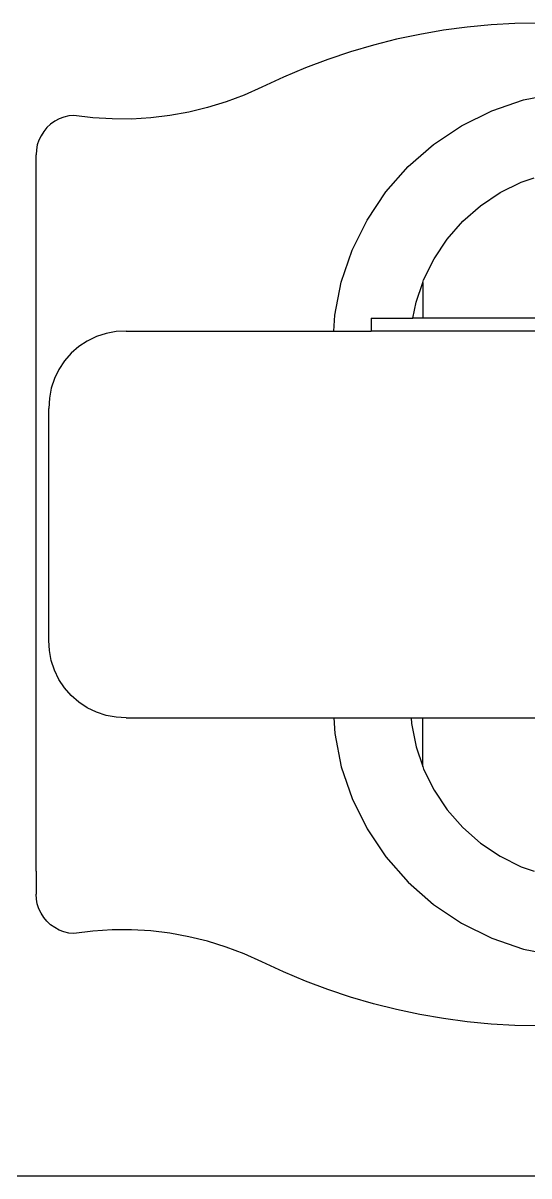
# Model space of a CAD drawing. Header units: millimetres. Extents: x -9564 to 18143, y -28921 to 24346.
# Drawn here: x 12528 to 12841, y 8859 to 9573 of the extents above; entities that cross this region are included whole.
import ezdxf

# ---------------------------------------------------------------- set-up
doc = ezdxf.new("R2010")
doc.units = ezdxf.units.MM
doc.header["$LTSCALE"] = 100
doc.layers.add('Maquinas', color=200, linetype='Continuous')

msp = doc.modelspace()

# ---------------------------------------------------------------- linework, layer by layer
msp.add_line((12514.81, 8858.63), (13330.81, 8858.63))
at = {"layer": 'Maquinas'}
for p, q in [((12788.54, 9568.17), (12773.95, 9565.66)), ((12803.21, 9570.13), (12788.54, 9568.17)), ((12817.95, 9571.53), (12803.21, 9570.13)), ((12832.73, 9572.36), (12817.95, 9571.53)), ((12847.53, 9572.65), (12832.73, 9572.36)), ((12759.47, 9562.6), (12745.11, 9559)), ((12773.95, 9565.66), (12759.47, 9562.6)), ((12730.9, 9554.85), (12716.86, 9550.17)), ((12745.11, 9559), (12730.9, 9554.85)), ((12716.86, 9550.17), (12703, 9544.96)), ((12689.35, 9539.23), (12675.93, 9532.99)), ((12703, 9544.96), (12689.35, 9539.23)), ((12675.93, 9532.99), (12665.03, 9528.08)), ((12665.03, 9528.08), (12653.86, 9523.84)), ((12818.36, 9518.33), (12838.14, 9525.04)), ((12838.14, 9525.04), (12858.62, 9529.11)), ((12642.44, 9520.28), (12630.83, 9517.43)), ((12653.86, 9523.84), (12642.44, 9520.28)), ((12799.63, 9509.09), (12818.36, 9518.33)), ((12547.78, 9511.82), (12545.25, 9510.01)), ((12550.52, 9513.29), (12547.78, 9511.82)), ((12553.42, 9514.4), (12550.52, 9513.29)), ((12556.44, 9515.14), (12553.42, 9514.4)), ((12559.53, 9515.48), (12556.44, 9515.14)), ((12571.39, 9513.99), (12559.53, 9515.48)), ((12583.32, 9513.23), (12571.39, 9513.99)), ((12595.27, 9513.19), (12583.32, 9513.23)), ((12607.21, 9513.88), (12595.27, 9513.19)), ((12619.07, 9515.3), (12607.21, 9513.88)), ((12630.83, 9517.43), (12619.07, 9515.3)), ((12540.96, 9505.52), (12539.28, 9502.9)), ((12542.96, 9507.9), (12540.96, 9505.52)), ((12545.25, 9510.01), (12542.96, 9507.9)), ((12782.26, 9497.49), (12799.63, 9509.09)), ((12536.98, 9497.14), (12536.39, 9494.09)), ((12537.95, 9500.1), (12536.98, 9497.14)), ((12539.28, 9502.9), (12537.95, 9500.1)), ((12766.56, 9483.72), (12782.26, 9497.49)), ((12536.39, 9494.09), (12536.19, 9490.98)), ((12536.19, 9476.85), (12536.19, 9490.98)), ((12752.79, 9468.02), (12766.56, 9483.72)), ((12536.47, 9476.85), (12536.19, 9476.85)), ((12536.19, 9047.37), (12536.19, 9476.85)), ((12836.69, 9474.08), (12844.71, 9476.8)), ((12741.19, 9450.65), (12752.79, 9468.02)), ((12823.58, 9467.61), (12836.69, 9474.08)), ((12811.42, 9459.49), (12823.58, 9467.61)), ((12800.43, 9449.85), (12811.42, 9459.49)), ((12731.95, 9431.92), (12741.19, 9450.65)), ((12790.79, 9438.86), (12800.43, 9449.85)), ((12782.67, 9426.7), (12790.79, 9438.86)), ((12725.24, 9412.15), (12731.95, 9431.92)), ((12776.21, 9413.59), (12782.67, 9426.7)), ((12721.17, 9391.66), (12725.24, 9412.15)), ((12771.51, 9399.75), (12775.68, 9412.05)), ((12775.68, 9412.05), (12776.21, 9413.59)), ((12775.68, 9412.05), (12775.68, 9389.84)), ((12769.53, 9389.84), (12771.51, 9399.75)), ((12720.52, 9381.85), (12721.17, 9391.66)), ((12743.75, 9389.84), (12743.75, 9381.85)), ((12743.75, 9389.84), (12769.53, 9389.84)), ((12775.68, 9389.84), (12769.53, 9389.84)), ((12881.17, 9389.84), (12775.68, 9389.84)), ((12567.93, 9375.72), (12562.68, 9372.24)), ((12573.6, 9378.46), (12567.93, 9375.72)), ((12579.59, 9380.41), (12573.6, 9378.46)), ((12585.78, 9381.55), (12579.59, 9380.41)), ((12592.07, 9381.85), (12585.78, 9381.55)), ((12592.07, 9381.85), (12720.52, 9381.85)), ((12720.52, 9381.85), (12743.75, 9381.85)), ((13031.13, 9381.85), (12743.75, 9381.85)), ((12557.94, 9368.1), (12553.79, 9363.35)), ((12562.68, 9372.24), (12557.94, 9368.1)), ((12553.79, 9363.35), (12550.32, 9358.1)), ((12550.32, 9358.1), (12547.58, 9352.43)), ((12547.58, 9352.43), (12545.62, 9346.44)), ((12544.48, 9340.25), (12544.18, 9333.96)), ((12545.62, 9346.44), (12544.48, 9340.25)), ((12544.18, 9333.96), (12544.18, 9333.86)), ((12544.18, 9190.37), (12544.18, 9333.86)), ((12544.18, 9190.27), (12544.18, 9190.37)), ((12544.48, 9183.97), (12544.18, 9190.27)), ((12545.62, 9177.78), (12544.48, 9183.97)), ((12547.58, 9171.79), (12545.62, 9177.78)), ((12550.32, 9166.12), (12547.58, 9171.79)), ((12553.79, 9160.87), (12550.32, 9166.12)), ((12557.94, 9156.13), (12553.79, 9160.87)), ((12562.68, 9151.98), (12557.94, 9156.13)), ((12567.93, 9148.51), (12562.68, 9151.98)), ((12573.6, 9145.77), (12567.93, 9148.51)), ((12579.59, 9143.81), (12573.6, 9145.77)), ((12585.78, 9142.67), (12579.59, 9143.81)), ((12592.07, 9142.37), (12585.78, 9142.67)), ((12592.07, 9142.37), (12720.52, 9142.37)), ((12720.52, 9142.37), (12721.17, 9132.56)), ((12720.52, 9142.37), (12768.42, 9142.37)), ((12768.42, 9142.37), (12768.65, 9138.81)), ((12768.42, 9142.37), (12775.68, 9142.37)), ((12775.68, 9112.18), (12775.68, 9142.37)), ((12775.68, 9142.37), (12874.51, 9142.37)), ((12721.17, 9132.56), (12725.24, 9112.08)), ((12768.65, 9138.81), (12771.51, 9124.47)), ((12771.51, 9124.47), (12775.68, 9112.18)), ((12725.24, 9112.08), (12731.95, 9092.3)), ((12775.68, 9112.18), (12776.21, 9110.63)), ((12776.21, 9110.63), (12782.67, 9097.52)), ((12782.67, 9097.52), (12790.79, 9085.36)), ((12731.95, 9092.3), (12741.19, 9073.57)), ((12790.79, 9085.36), (12800.43, 9074.37)), ((12741.19, 9073.57), (12752.79, 9056.21)), ((12800.43, 9074.37), (12811.42, 9064.73)), ((12811.42, 9064.73), (12823.58, 9056.61)), ((12752.79, 9056.21), (12766.56, 9040.5)), ((12823.58, 9056.61), (12836.69, 9050.15)), ((12536.19, 9047.37), (12536.19, 9033.24)), ((12536.47, 9047.37), (12536.19, 9047.37)), ((12836.69, 9050.15), (12844.71, 9047.43)), ((12766.56, 9040.5), (12782.26, 9026.73)), ((12536.39, 9030.14), (12536.19, 9033.24)), ((12536.98, 9027.08), (12536.39, 9030.14)), ((12537.95, 9024.13), (12536.98, 9027.08)), ((12782.26, 9026.73), (12799.63, 9015.13)), ((12539.28, 9021.32), (12537.95, 9024.13)), ((12540.96, 9018.7), (12539.28, 9021.32)), ((12542.96, 9016.32), (12540.96, 9018.7)), ((12545.25, 9014.21), (12542.96, 9016.32)), ((12547.78, 9012.4), (12545.25, 9014.21)), ((12550.52, 9010.93), (12547.78, 9012.4)), ((12553.42, 9009.82), (12550.52, 9010.93)), ((12583.32, 9011), (12571.39, 9010.23)), ((12595.27, 9011.03), (12583.32, 9011)), ((12607.21, 9010.34), (12595.27, 9011.03)), ((12799.63, 9015.13), (12818.36, 9005.9)), ((12556.44, 9009.09), (12553.42, 9009.82)), ((12559.53, 9008.74), (12556.44, 9009.09)), ((12571.39, 9010.23), (12559.53, 9008.74)), ((12619.07, 9008.93), (12607.21, 9010.34)), ((12630.83, 9006.79), (12619.07, 9008.93)), ((12642.44, 9003.94), (12630.83, 9006.79)), ((12653.86, 9000.39), (12642.44, 9003.94)), ((12818.36, 9005.9), (12838.14, 8999.18)), ((12665.03, 8996.14), (12653.86, 9000.39)), ((12838.14, 8999.18), (12858.62, 8995.11)), ((12675.93, 8991.23), (12665.03, 8996.14)), ((12689.35, 8984.99), (12675.93, 8991.23)), ((12703, 8979.26), (12689.35, 8984.99)), ((12716.86, 8974.05), (12703, 8979.26)), ((12730.9, 8969.37), (12716.86, 8974.05)), ((12745.11, 8965.22), (12730.9, 8969.37)), ((12759.47, 8961.62), (12745.11, 8965.22)), ((12773.95, 8958.56), (12759.47, 8961.62)), ((12788.54, 8956.05), (12773.95, 8958.56)), ((12803.21, 8954.1), (12788.54, 8956.05)), ((12817.95, 8952.7), (12803.21, 8954.1)), ((12832.73, 8951.86), (12817.95, 8952.7)), ((12847.53, 8951.58), (12832.73, 8951.86))]:
    msp.add_line(p, q, dxfattribs=at)

doc.saveas('drawing.dxf')
